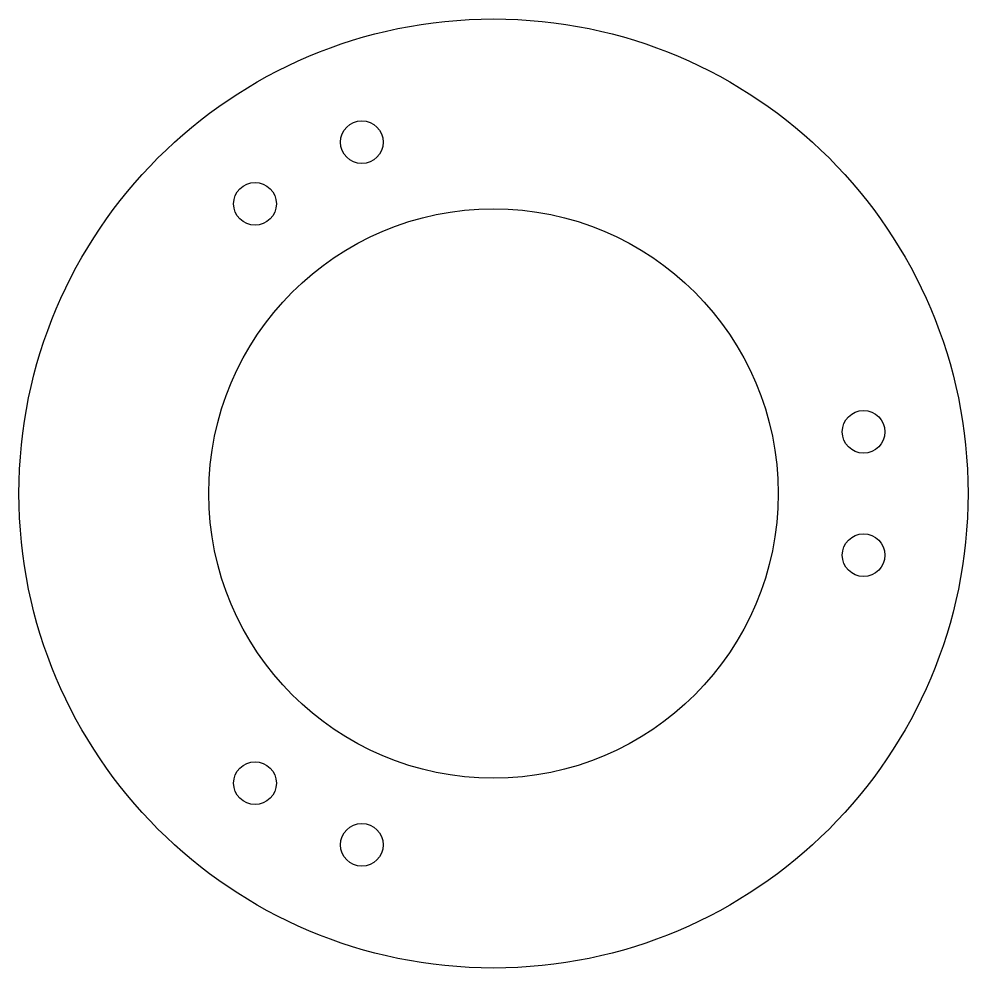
# Model space of a CAD drawing. Extents: x -100 to 100, y -100 to 100.
import ezdxf

# ---------------------------------------------------------------- set-up
doc = ezdxf.new("R2010")
doc.units = 0
doc.layers.get('0').update_dxf_attribs({"linetype": 'continuous'})

# ---------------------------------------------------------------- blocks, each defined once
blk = doc.blocks.new('CUT016')
at = {"color": 0}
for centre, radius in [((0, 0), 100), ((-27.74, 74.05), 4.5), ((-50.26, 61.05), 4.5), ((0, 0), 60), ((78, 13), 4.5), ((78, -13), 4.5), ((-50.26, -61.05), 4.5), ((-27.74, -74.05), 4.5)]:
    blk.add_circle(centre, radius, dxfattribs=at)

msp = doc.modelspace()

# ---------------------------------------------------------------- block references
at = {"color": 0}
msp.add_blockref('CUT016', (0, 0), dxfattribs=at)

doc.saveas('drawing.dxf')
